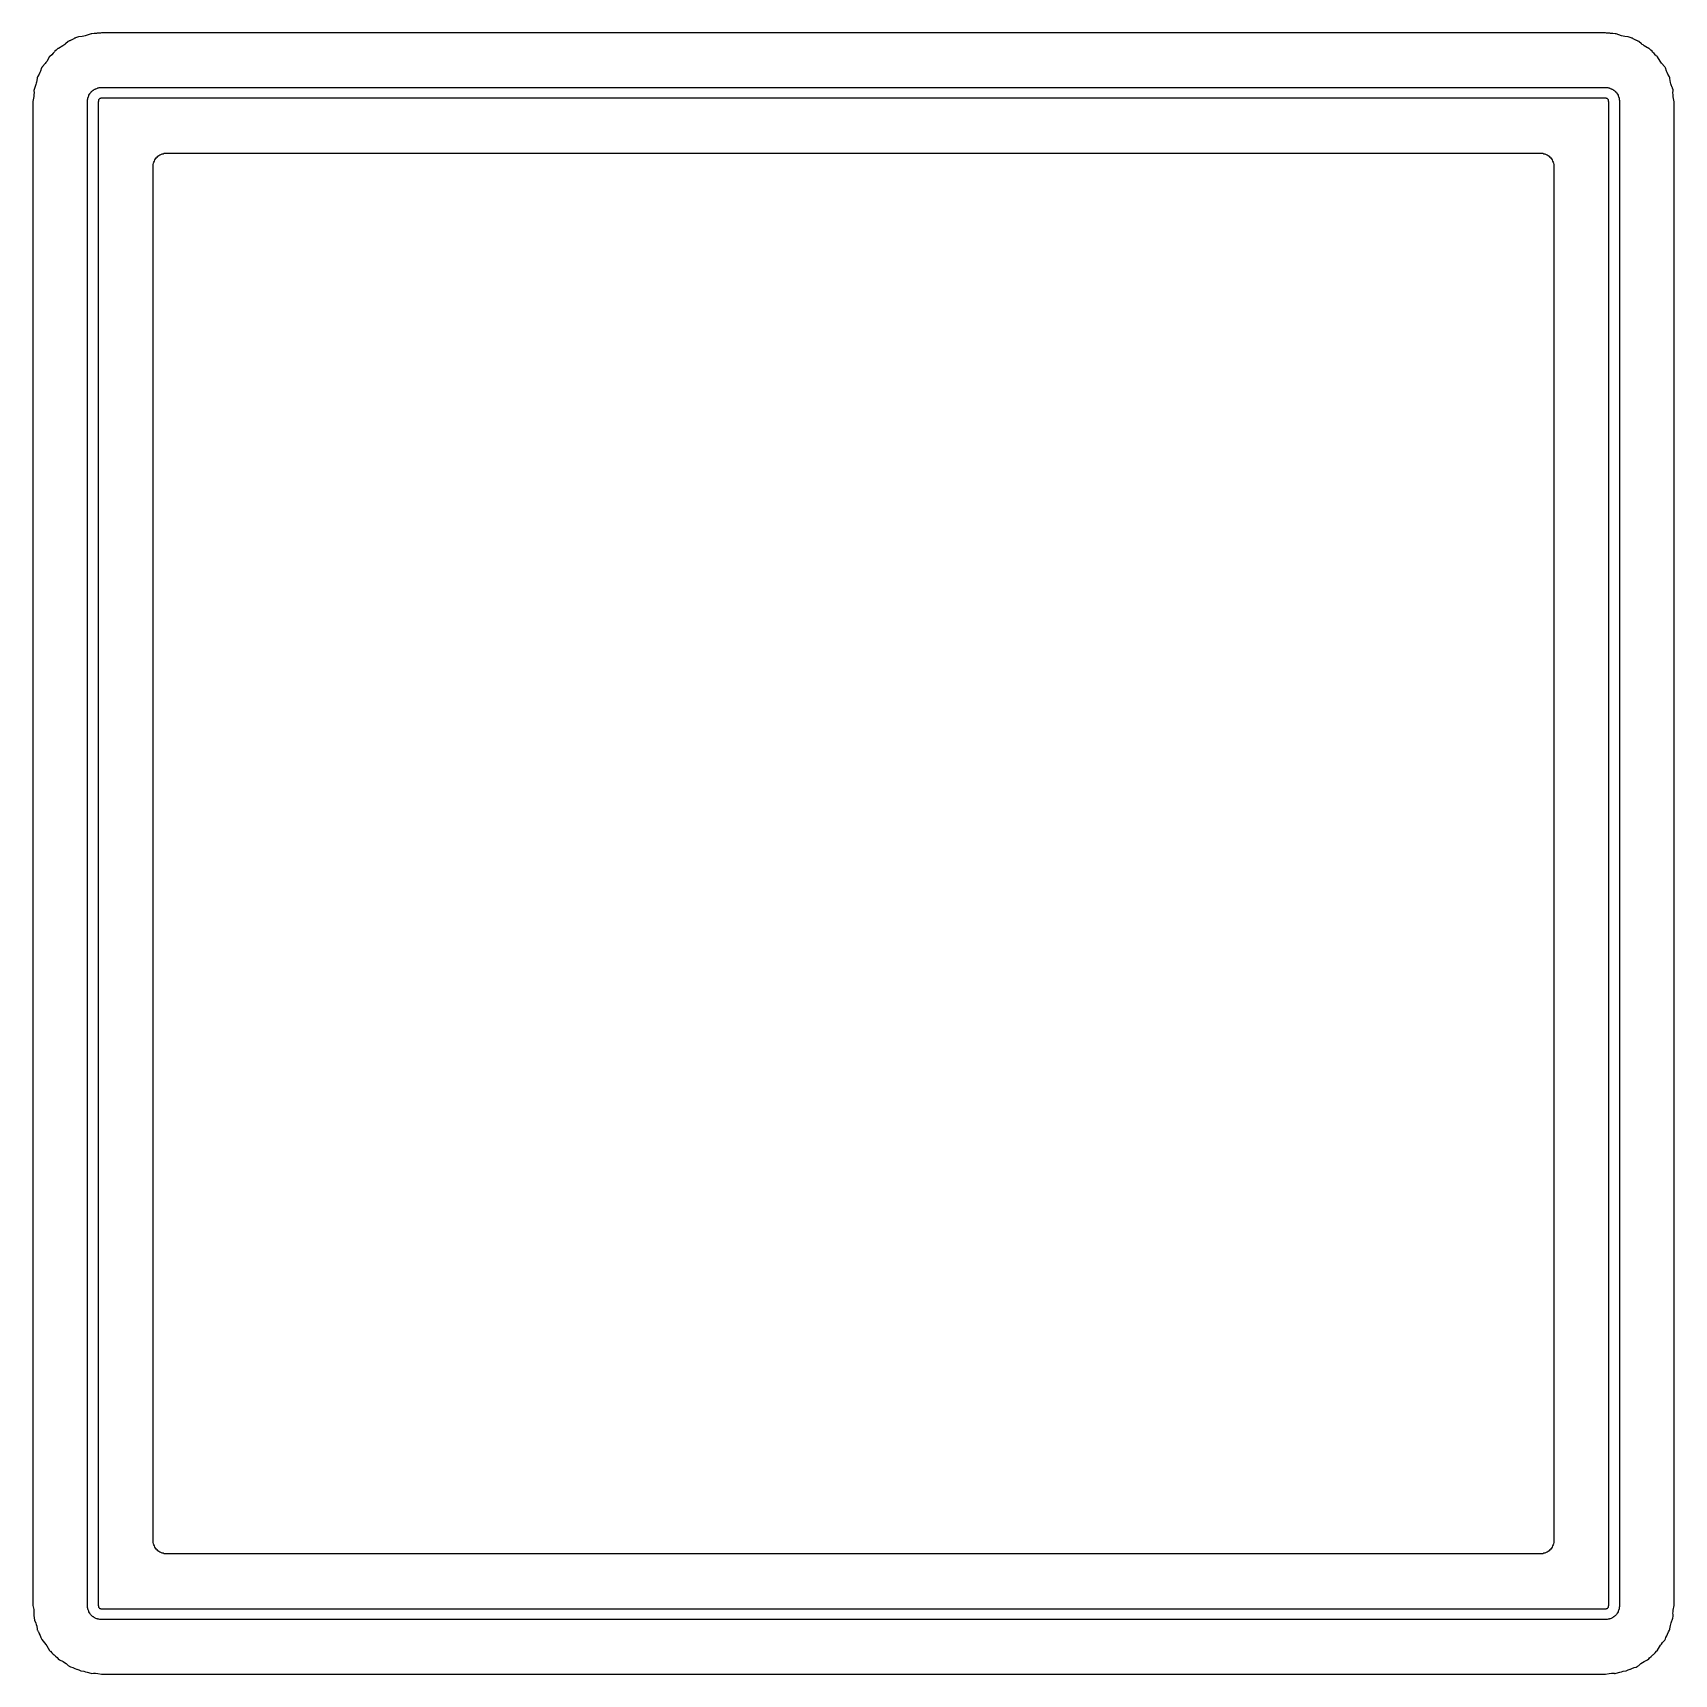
# Model space of a CAD drawing. Extents: x 57 to 229, y -152 to -26.
# Drawn here: x 76.81 to 92.04, y -128.72 to -113.48 of the extents above; entities that cross this region are included whole.
import ezdxf

# ---------------------------------------------------------------- set-up
doc = ezdxf.new("R2010")
doc.units = 0
doc.header["$MEASUREMENT"] = 0
doc.layers.add('BLACK', color=7, linetype='CONTINUOUS')

msp = doc.modelspace()

# ---------------------------------------------------------------- linework, layer by layer
at = {"layer": 'Black'}
for p, q in [((77.2216, -113.522), (77.2032, -113.529)), ((77.2287, -113.519), (77.2216, -113.522)), ((77.264, -113.515), (77.2287, -113.519)), ((77.278, -113.511), (77.264, -113.515)), ((77.2925, -113.509), (77.278, -113.511)), ((77.3458, -113.489), (77.2925, -113.509)), ((77.3467, -113.489), (77.3458, -113.489)), ((77.3512, -113.489), (77.3467, -113.489)), ((77.3518, -113.489), (77.3512, -113.489)), ((77.3525, -113.489), (77.3518, -113.489)), ((77.3738, -113.487), (77.3525, -113.489)), ((77.3951, -113.486), (77.3738, -113.487)), ((77.3958, -113.486), (77.3951, -113.486)), ((77.3965, -113.486), (77.3958, -113.486)), ((77.4037, -113.484), (77.3965, -113.486)), ((77.4123, -113.484), (77.4037, -113.484)), ((77.4338, -113.483), (77.4123, -113.484)), ((77.4442, -113.481), (77.4338, -113.483)), ((91.4056, -113.481), (77.4442, -113.481)), ((91.416, -113.483), (91.4056, -113.481)), ((91.4375, -113.484), (91.416, -113.483)), ((91.4461, -113.484), (91.4375, -113.484)), ((91.4533, -113.486), (91.4461, -113.484)), ((91.454, -113.486), (91.4533, -113.486)), ((91.4546, -113.486), (91.454, -113.486)), ((91.476, -113.487), (91.4546, -113.486)), ((91.4973, -113.489), (91.476, -113.487)), ((91.498, -113.489), (91.4973, -113.489)), ((91.4983, -113.489), (91.498, -113.489)), ((91.503, -113.489), (91.4983, -113.489)), ((91.5046, -113.489), (91.503, -113.489)), ((91.5561, -113.508), (91.5046, -113.489)), ((91.5709, -113.511), (91.5561, -113.508)), ((91.5854, -113.515), (91.5709, -113.511)), ((91.6175, -113.518), (91.5854, -113.515)), ((91.6268, -113.522), (91.6175, -113.518)), ((91.6449, -113.529), (91.6268, -113.522)), ((76.9941, -113.671), (76.9811, -113.686)), ((77.0077, -113.657), (76.9941, -113.671)), ((77.0112, -113.652), (77.0077, -113.657)), ((77.021, -113.643), (77.0112, -113.652)), ((77.0351, -113.631), (77.021, -113.643)), ((77.0382, -113.628), (77.0351, -113.631)), ((77.0395, -113.627), (77.0382, -113.628)), ((77.0415, -113.626), (77.0395, -113.627)), ((77.044, -113.625), (77.0415, -113.626)), ((77.0851, -113.602), (77.044, -113.625)), ((77.0932, -113.595), (77.0851, -113.602)), ((77.1025, -113.59), (77.0932, -113.595)), ((77.1031, -113.59), (77.1025, -113.59)), ((77.1059, -113.586), (77.1031, -113.59)), ((77.1094, -113.584), (77.1059, -113.586)), ((77.1344, -113.561), (77.1094, -113.584)), ((77.1345, -113.561), (77.1344, -113.561)), ((77.1403, -113.558), (77.1345, -113.561)), ((77.1429, -113.556), (77.1403, -113.558)), ((77.148, -113.554), (77.1429, -113.556)), ((77.1539, -113.552), (77.148, -113.554)), ((77.1545, -113.552), (77.1539, -113.552)), ((77.1552, -113.552), (77.1545, -113.552)), ((77.1743, -113.542), (77.1552, -113.552)), ((77.1791, -113.54), (77.1743, -113.542)), ((77.1805, -113.539), (77.1791, -113.54)), ((77.1868, -113.536), (77.1805, -113.539)), ((77.1885, -113.535), (77.1868, -113.536)), ((77.1935, -113.533), (77.1885, -113.535)), ((77.1937, -113.532), (77.1935, -113.533)), ((77.2, -113.53), (77.1937, -113.532)), ((77.2032, -113.529), (77.2, -113.53)), ((91.6498, -113.53), (91.6449, -113.529)), ((91.6562, -113.532), (91.6498, -113.53)), ((91.6563, -113.533), (91.6562, -113.532)), ((91.6614, -113.535), (91.6563, -113.533)), ((91.663, -113.536), (91.6614, -113.535)), ((91.6693, -113.539), (91.663, -113.536)), ((91.6706, -113.54), (91.6693, -113.539)), ((91.6755, -113.542), (91.6706, -113.54)), ((91.6947, -113.552), (91.6755, -113.542)), ((91.6953, -113.552), (91.6947, -113.552)), ((91.696, -113.552), (91.6953, -113.552)), ((91.7023, -113.554), (91.696, -113.552)), ((91.7027, -113.554), (91.7023, -113.554)), ((91.707, -113.557), (91.7027, -113.554)), ((91.7095, -113.558), (91.707, -113.557)), ((91.7153, -113.561), (91.7095, -113.558)), ((91.7159, -113.562), (91.7153, -113.561)), ((91.7401, -113.584), (91.7159, -113.562)), ((91.7435, -113.586), (91.7401, -113.584)), ((91.7461, -113.589), (91.7435, -113.586)), ((91.7462, -113.589), (91.7461, -113.589)), ((91.756, -113.594), (91.7462, -113.589)), ((91.7647, -113.601), (91.756, -113.594)), ((91.7958, -113.619), (91.7647, -113.601)), ((91.7985, -113.619), (91.7958, -113.619)), ((91.8008, -113.621), (91.7985, -113.619)), ((91.8099, -113.626), (91.8008, -113.621)), ((91.8147, -113.631), (91.8099, -113.626)), ((91.8288, -113.643), (91.8147, -113.631)), ((91.8386, -113.652), (91.8288, -113.643)), ((91.8438, -113.66), (91.8386, -113.652)), ((91.857, -113.673), (91.8438, -113.66)), ((91.8695, -113.688), (91.857, -113.673)), ((76.886, -113.807), (76.8769, -113.836)), ((76.8862, -113.807), (76.886, -113.807)), ((76.886, -113.807), (76.886, -113.807)), ((76.8893, -113.803), (76.8862, -113.807)), ((76.8902, -113.801), (76.8893, -113.803)), ((76.8924, -113.799), (76.8902, -113.801)), ((76.8942, -113.796), (76.8924, -113.799)), ((76.8966, -113.794), (76.8942, -113.796)), ((76.9211, -113.766), (76.8966, -113.794)), ((76.9275, -113.755), (76.9211, -113.766)), ((76.9354, -113.746), (76.9275, -113.755)), ((76.96, -113.702), (76.9354, -113.746)), ((76.9621, -113.701), (76.96, -113.702)), ((76.9811, -113.686), (76.9621, -113.701)), ((91.8714, -113.689), (91.8695, -113.688)), ((91.8733, -113.69), (91.8714, -113.689)), ((91.8746, -113.691), (91.8733, -113.69)), ((91.8758, -113.692), (91.8746, -113.691)), ((91.8772, -113.694), (91.8758, -113.692)), ((91.8898, -113.702), (91.8772, -113.694)), ((91.8904, -113.703), (91.8898, -113.702)), ((91.8906, -113.703), (91.8904, -113.703)), ((91.9127, -113.743), (91.8906, -113.703)), ((91.921, -113.753), (91.9127, -113.743)), ((91.9277, -113.764), (91.921, -113.753)), ((91.9577, -113.798), (91.9277, -113.764)), ((91.9605, -113.803), (91.9577, -113.798)), ((91.9635, -113.807), (91.9605, -113.803)), ((91.9639, -113.807), (91.9635, -113.807)), ((91.9729, -113.836), (91.9639, -113.807)), ((76.8336, -113.962), (76.8167, -114.006)), ((76.836, -113.949), (76.8336, -113.962)), ((76.8402, -113.938), (76.836, -113.949)), ((76.846, -113.904), (76.8402, -113.938)), ((76.8469, -113.898), (76.846, -113.901)), ((76.846, -113.901), (76.846, -113.904)), ((76.8478, -113.89), (76.8469, -113.898)), ((76.8633, -113.865), (76.8478, -113.89)), ((76.8694, -113.85), (76.8633, -113.865)), ((76.8769, -113.836), (76.8694, -113.85)), ((91.9804, -113.85), (91.9729, -113.836)), ((91.9865, -113.865), (91.9804, -113.85)), ((92.002, -113.89), (91.9865, -113.865)), ((92.0032, -113.9), (92.002, -113.89)), ((92.0041, -113.903), (92.0032, -113.9)), ((92.0041, -113.906), (92.0041, -113.903)), ((92.0103, -113.942), (92.0041, -113.906)), ((92.0142, -113.953), (92.0103, -113.942)), ((92.0163, -113.965), (92.0142, -113.953)), ((92.0257, -113.99), (92.0163, -113.965)), ((76.815, -114.073), (76.8057, -114.12)), ((76.8057, -114.12), (76.8057, -128.081)), ((76.8154, -114.055), (76.815, -114.073)), ((76.8167, -114.006), (76.8151, -114.016)), ((76.8151, -114.016), (76.817, -114.038)), ((76.817, -114.038), (76.8154, -114.055)), ((77.3137, -114.115), (77.3145, -114.111)), ((77.3137, -128.085), (77.3137, -114.115)), ((77.3145, -114.106), (77.3148, -114.104)), ((77.3145, -114.111), (77.3145, -114.106)), ((77.3148, -114.101), (77.3164, -114.093)), ((77.3149, -114.102), (77.3148, -114.101)), ((77.3148, -114.104), (77.3148, -114.102)), ((77.3148, -114.102), (77.3149, -114.102)), ((77.3164, -114.093), (77.3178, -114.085)), ((77.3178, -114.085), (77.318, -114.085)), ((77.318, -114.085), (77.3181, -114.084)), ((77.3181, -114.084), (77.3187, -114.083)), ((77.3187, -114.083), (77.319, -114.081)), ((77.319, -114.081), (77.3218, -114.073)), ((77.3218, -114.073), (77.3245, -114.065)), ((77.3245, -114.065), (77.3261, -114.062)), ((77.3261, -114.062), (77.3272, -114.059)), ((77.3272, -114.059), (77.3316, -114.052)), ((77.3316, -114.052), (77.336, -114.044)), ((77.336, -114.044), (77.3369, -114.043)), ((77.3369, -114.043), (77.3377, -114.042)), ((77.3377, -114.042), (77.3385, -114.041)), ((77.3385, -114.041), (77.339, -114.04)), ((77.339, -114.04), (77.344, -114.034)), ((77.344, -114.034), (77.3486, -114.028)), ((77.3486, -114.028), (77.3497, -114.028)), ((77.3497, -114.028), (77.3506, -114.027)), ((77.3506, -114.027), (77.3519, -114.026)), ((77.3519, -114.026), (77.353, -114.024)), ((77.353, -114.024), (77.3537, -114.024)), ((77.3537, -114.024), (77.3541, -114.023)), ((77.3541, -114.023), (77.3604, -114.018)), ((77.3604, -114.018), (77.3664, -114.013)), ((77.3664, -114.013), (77.3669, -114.013)), ((77.3669, -114.013), (77.3692, -114.012)), ((77.3692, -114.012), (77.3711, -114.01)), ((77.3711, -114.01), (77.3763, -114.007)), ((77.3763, -114.007), (77.3811, -114.003)), ((77.3811, -114.003), (77.3839, -114.003)), ((77.3839, -114.003), (77.3864, -114.001)), ((77.3864, -114.001), (77.3887, -114.001)), ((77.3887, -114.001), (77.3908, -114)), ((77.3908, -114), (77.3986, -113.997)), ((77.3986, -113.997), (77.4046, -113.995)), ((77.4046, -113.995), (77.4052, -113.995)), ((77.4052, -113.995), (77.4075, -113.994)), ((77.4075, -113.994), (77.4096, -113.993)), ((77.4096, -113.993), (77.4158, -113.992)), ((77.414, -114.118), (77.4137, -114.12)), ((77.4137, -114.12), (77.4137, -128.081)), ((77.4148, -114.109), (77.414, -114.113)), ((77.414, -114.113), (77.414, -114.118)), ((77.4164, -114.104), (77.4148, -114.109)), ((77.4148, -114.109), (77.4148, -114.109)), ((77.4158, -113.992), (77.4219, -113.99)), ((77.4165, -114.104), (77.4164, -114.104)), ((77.4164, -114.104), (77.4164, -114.104)), ((77.4188, -114.1), (77.4165, -114.104)), ((77.4207, -114.098), (77.4188, -114.1)), ((77.4224, -114.096), (77.4207, -114.098)), ((77.4207, -114.098), (77.4207, -114.098)), ((77.4219, -113.99), (77.4243, -113.99)), ((77.4256, -114.094), (77.4224, -114.096)), ((77.4243, -113.99), (77.4267, -113.99)), ((77.4277, -114.092), (77.4256, -114.094)), ((77.4267, -113.99), (77.4295, -113.99)), ((77.4279, -114.092), (77.4277, -114.092)), ((77.4304, -114.092), (77.4279, -114.092)), ((77.4295, -113.99), (77.4324, -113.99)), ((77.431, -114.091), (77.4304, -114.092)), ((77.4348, -114.09), (77.431, -114.091)), ((77.431, -114.091), (77.431, -114.091)), ((77.4324, -113.99), (77.4362, -113.99)), ((77.4375, -114.089), (77.4348, -114.09)), ((77.4362, -113.99), (77.4399, -113.989)), ((77.4408, -114.089), (77.4375, -114.089)), ((77.4399, -113.989), (91.4099, -113.989)), ((77.4437, -114.089), (77.4408, -114.089)), ((91.4061, -114.089), (77.4437, -114.089)), ((91.409, -114.089), (91.4061, -114.089)), ((91.4123, -114.089), (91.409, -114.089)), ((91.4099, -113.989), (91.4136, -113.99)), ((91.4149, -114.09), (91.4123, -114.089)), ((91.4136, -113.99), (91.4174, -113.99)), ((91.4185, -114.091), (91.4149, -114.09)), ((91.4174, -113.99), (91.4203, -113.99)), ((91.4187, -114.091), (91.4185, -114.091)), ((91.42, -114.092), (91.4187, -114.091)), ((91.4218, -114.092), (91.42, -114.092)), ((91.4203, -113.99), (91.4231, -113.99)), ((91.4221, -114.092), (91.4218, -114.092)), ((91.4242, -114.094), (91.4221, -114.092)), ((91.4221, -114.092), (91.4221, -114.092)), ((91.4231, -113.99), (91.4255, -113.99)), ((91.4274, -114.096), (91.4242, -114.094)), ((91.4255, -113.99), (91.4279, -113.99)), ((91.429, -114.098), (91.4274, -114.096)), ((91.4279, -113.99), (91.434, -113.992)), ((91.4295, -114.098), (91.429, -114.098)), ((91.431, -114.1), (91.4295, -114.098)), ((91.4332, -114.104), (91.431, -114.1)), ((91.4349, -114.109), (91.4332, -114.104)), ((91.434, -113.992), (91.4402, -113.993)), ((91.4358, -114.114), (91.4349, -114.109)), ((91.4349, -114.109), (91.4349, -114.109)), ((91.4359, -114.119), (91.4358, -114.114)), ((91.4361, -114.12), (91.4359, -114.119)), ((91.4361, -128.081), (91.4361, -114.12)), ((91.4402, -113.993), (91.4423, -113.994)), ((91.4423, -113.994), (91.4446, -113.995)), ((91.4446, -113.995), (91.4453, -113.995)), ((91.4453, -113.995), (91.4512, -113.997)), ((91.4512, -113.997), (91.4589, -114)), ((91.4589, -114), (91.4609, -114.001)), ((91.4609, -114.001), (91.4631, -114.001)), ((91.4631, -114.001), (91.4658, -114.003)), ((91.4658, -114.003), (91.4687, -114.003)), ((91.4687, -114.003), (91.4734, -114.007)), ((91.4734, -114.007), (91.4785, -114.009)), ((91.4785, -114.009), (91.4805, -114.012)), ((91.4805, -114.012), (91.483, -114.013)), ((91.483, -114.013), (91.4831, -114.013)), ((91.4831, -114.013), (91.4839, -114.014)), ((91.4839, -114.014), (91.4897, -114.019)), ((91.4897, -114.019), (91.4957, -114.023)), ((91.4957, -114.023), (91.4963, -114.024)), ((91.4963, -114.024), (91.4972, -114.025)), ((91.4972, -114.025), (91.4979, -114.026)), ((91.4979, -114.026), (91.4988, -114.026)), ((91.4988, -114.026), (91.4999, -114.028)), ((91.4999, -114.028), (91.5012, -114.028)), ((91.5012, -114.028), (91.5057, -114.034)), ((91.5057, -114.034), (91.5105, -114.039)), ((91.5105, -114.039), (91.5111, -114.041)), ((91.5111, -114.041), (91.5121, -114.042)), ((91.5121, -114.042), (91.5129, -114.043)), ((91.5129, -114.043), (91.5138, -114.044)), ((91.5138, -114.044), (91.5182, -114.052)), ((91.5182, -114.052), (91.5226, -114.059)), ((91.5226, -114.059), (91.5237, -114.062)), ((91.5237, -114.062), (91.5253, -114.065)), ((91.5253, -114.065), (91.5253, -114.065)), ((91.5253, -114.065), (91.5253, -114.065)), ((91.5253, -114.065), (91.5253, -114.065)), ((91.5253, -114.065), (91.528, -114.073)), ((91.528, -114.073), (91.5309, -114.081)), ((91.5309, -114.081), (91.5312, -114.083)), ((91.5312, -114.083), (91.5316, -114.084)), ((91.5316, -114.084), (91.5317, -114.085)), ((91.5317, -114.085), (91.5319, -114.085)), ((91.5319, -114.085), (91.5333, -114.093)), ((91.5333, -114.093), (91.5349, -114.101)), ((91.5349, -114.101), (91.5348, -114.102)), ((91.5348, -114.102), (91.5349, -114.102)), ((91.5349, -114.102), (91.5349, -114.104)), ((91.5349, -114.104), (91.5351, -114.105)), ((91.5351, -114.105), (91.5352, -114.11)), ((91.5352, -114.11), (91.5361, -114.115)), ((91.5361, -114.115), (91.5361, -128.085)), ((92.0271, -113.993), (92.0257, -113.99)), ((92.0277, -113.995), (92.0271, -113.993)), ((92.0335, -114.009), (92.0277, -113.995)), ((92.0328, -114.038), (92.0346, -114.017)), ((92.0344, -114.056), (92.0328, -114.038)), ((92.0346, -114.017), (92.0335, -114.009)), ((92.0348, -114.074), (92.0344, -114.056)), ((92.0441, -114.121), (92.0348, -114.074)), ((92.0441, -128.08), (92.0441, -114.121)), ((77.9217, -114.724), (77.9236, -114.713)), ((77.9217, -127.476), (77.9217, -114.724)), ((77.9236, -114.702), (77.9274, -114.692)), ((77.9236, -114.713), (77.9236, -114.702)), ((77.9274, -114.692), (77.9294, -114.681)), ((77.9294, -114.681), (77.9349, -114.671)), ((77.9349, -114.671), (77.9387, -114.66)), ((77.9387, -114.66), (77.9459, -114.652)), ((77.9459, -114.652), (77.9514, -114.642)), ((77.9514, -114.642), (77.9599, -114.635)), ((77.9599, -114.635), (77.9671, -114.627)), ((77.9671, -114.627), (77.9767, -114.621)), ((77.9767, -114.621), (77.9852, -114.614)), ((77.9852, -114.614), (77.9956, -114.61)), ((77.9956, -114.61), (78.0053, -114.605)), ((78.0053, -114.605), (78.0162, -114.603)), ((78.0162, -114.603), (78.0266, -114.599)), ((78.0266, -114.599), (78.0378, -114.599)), ((78.0378, -114.599), (78.0487, -114.597)), ((78.0487, -114.597), (90.8011, -114.597)), ((90.8011, -114.597), (90.812, -114.599)), ((90.812, -114.599), (90.8232, -114.599)), ((90.8232, -114.599), (90.8336, -114.603)), ((90.8336, -114.603), (90.8445, -114.605)), ((90.8445, -114.605), (90.8542, -114.61)), ((90.8542, -114.61), (90.8646, -114.614)), ((90.8646, -114.614), (90.8731, -114.621)), ((90.8731, -114.621), (90.8827, -114.627)), ((90.8827, -114.627), (90.8899, -114.635)), ((90.8899, -114.635), (90.8984, -114.642)), ((90.8984, -114.642), (90.9039, -114.652)), ((90.9039, -114.652), (90.9111, -114.66)), ((90.9111, -114.66), (90.9149, -114.671)), ((90.9149, -114.671), (90.9204, -114.681)), ((90.9204, -114.681), (90.9224, -114.692)), ((90.9224, -114.692), (90.9262, -114.702)), ((90.9262, -114.702), (90.9262, -114.713)), ((90.9262, -114.713), (90.9281, -114.724)), ((90.9281, -114.724), (90.9281, -127.476)), ((77.9236, -127.487), (77.9217, -127.476)), ((77.9236, -127.498), (77.9236, -127.487)), ((77.9274, -127.508), (77.9236, -127.498)), ((77.9294, -127.519), (77.9274, -127.508)), ((77.9349, -127.529), (77.9294, -127.519)), ((77.9387, -127.539), (77.9349, -127.529)), ((77.9459, -127.548), (77.9387, -127.539)), ((90.9111, -127.539), (90.9039, -127.548)), ((90.9149, -127.529), (90.9111, -127.539)), ((90.9204, -127.519), (90.9149, -127.529)), ((90.9224, -127.508), (90.9204, -127.519)), ((90.9262, -127.498), (90.9224, -127.508)), ((90.9281, -127.476), (90.9262, -127.487)), ((90.9262, -127.487), (90.9262, -127.498)), ((77.9514, -127.558), (77.9459, -127.548)), ((77.9599, -127.565), (77.9514, -127.558)), ((77.9671, -127.573), (77.9599, -127.565)), ((77.9767, -127.579), (77.9671, -127.573)), ((77.9852, -127.586), (77.9767, -127.579)), ((77.9956, -127.59), (77.9852, -127.586)), ((78.0053, -127.595), (77.9956, -127.59)), ((78.0162, -127.597), (78.0053, -127.595)), ((78.0266, -127.601), (78.0162, -127.597)), ((78.0378, -127.601), (78.0266, -127.601)), ((78.0487, -127.603), (78.0378, -127.601)), ((90.8011, -127.603), (78.0487, -127.603)), ((90.812, -127.601), (90.8011, -127.603)), ((90.8232, -127.601), (90.812, -127.601)), ((90.8336, -127.597), (90.8232, -127.601)), ((90.8445, -127.595), (90.8336, -127.597)), ((90.8542, -127.59), (90.8445, -127.595)), ((90.8646, -127.586), (90.8542, -127.59)), ((90.8731, -127.579), (90.8646, -127.586)), ((90.8827, -127.573), (90.8731, -127.579)), ((90.8899, -127.565), (90.8827, -127.573)), ((90.8984, -127.558), (90.8899, -127.565)), ((90.9039, -127.548), (90.8984, -127.558)), ((76.8057, -128.081), (76.8135, -128.12)), ((76.8135, -128.12), (76.8138, -128.135)), ((76.8138, -128.135), (76.8158, -128.15)), ((76.8158, -128.15), (76.8148, -128.175)), ((77.3144, -128.089), (77.3137, -128.085)), ((77.3143, -128.093), (77.3144, -128.089)), ((77.3148, -128.096), (77.3143, -128.093)), ((77.3148, -128.099), (77.3148, -128.096)), ((77.3148, -128.1), (77.3149, -128.099)), ((77.3149, -128.099), (77.3148, -128.099)), ((77.3164, -128.108), (77.3148, -128.1)), ((77.3178, -128.116), (77.3164, -128.108)), ((77.318, -128.116), (77.3178, -128.116)), ((77.3181, -128.117), (77.318, -128.116)), ((77.3189, -128.119), (77.3181, -128.117)), ((77.3193, -128.121), (77.3189, -128.119)), ((77.322, -128.128), (77.3193, -128.121)), ((77.3245, -128.135), (77.322, -128.128)), ((77.3261, -128.138), (77.3245, -128.135)), ((77.3272, -128.141), (77.3261, -128.138)), ((77.3316, -128.148), (77.3272, -128.141)), ((77.336, -128.156), (77.3316, -128.148)), ((77.4137, -128.081), (77.4142, -128.084)), ((77.4142, -128.084), (77.4141, -128.088)), ((77.4141, -128.088), (77.4147, -128.092)), ((77.4147, -128.092), (77.4148, -128.092)), ((77.4148, -128.092), (77.4154, -128.093)), ((77.4154, -128.093), (77.4165, -128.096)), ((77.4165, -128.096), (77.4188, -128.1)), ((77.4188, -128.1), (77.4212, -128.103)), ((77.4212, -128.103), (77.4216, -128.103)), ((77.4216, -128.103), (77.4228, -128.105)), ((77.4228, -128.105), (77.4234, -128.105)), ((77.4234, -128.105), (77.4276, -128.108)), ((77.4276, -128.108), (77.4284, -128.108)), ((77.4284, -128.108), (77.4298, -128.109)), ((77.4298, -128.109), (77.4303, -128.109)), ((77.4303, -128.109), (77.4304, -128.109)), ((77.4304, -128.109), (77.431, -128.11)), ((77.431, -128.11), (77.431, -128.11)), ((77.431, -128.11), (77.4316, -128.11)), ((77.4316, -128.11), (77.433, -128.11)), ((77.433, -128.11), (77.4333, -128.11)), ((77.4333, -128.11), (77.4344, -128.11)), ((77.4344, -128.11), (77.4355, -128.11)), ((77.4355, -128.11), (77.4359, -128.11)), ((77.4359, -128.11), (77.437, -128.111)), ((77.437, -128.111), (77.4408, -128.111)), ((77.4408, -128.111), (77.4437, -128.111)), ((77.4437, -128.111), (91.4061, -128.111)), ((91.4061, -128.111), (91.409, -128.111)), ((91.409, -128.111), (91.4128, -128.111)), ((91.4128, -128.111), (91.4139, -128.11)), ((91.4139, -128.11), (91.4143, -128.11)), ((91.4143, -128.11), (91.4154, -128.11)), ((91.4154, -128.11), (91.4165, -128.11)), ((91.4165, -128.11), (91.4168, -128.11)), ((91.4168, -128.11), (91.4181, -128.11)), ((91.4181, -128.11), (91.4185, -128.11)), ((91.4185, -128.11), (91.4187, -128.11)), ((91.4187, -128.11), (91.4195, -128.109)), ((91.4195, -128.109), (91.4202, -128.109)), ((91.4202, -128.109), (91.4215, -128.108)), ((91.4215, -128.108), (91.4222, -128.108)), ((91.4222, -128.108), (91.4264, -128.105)), ((91.4264, -128.105), (91.4269, -128.105)), ((91.4269, -128.105), (91.4284, -128.103)), ((91.4284, -128.103), (91.4289, -128.103)), ((91.4289, -128.103), (91.431, -128.1)), ((91.431, -128.1), (91.4333, -128.096)), ((91.4333, -128.096), (91.4344, -128.093)), ((91.4344, -128.093), (91.4349, -128.092)), ((91.4349, -128.092), (91.4356, -128.088)), ((91.4356, -128.084), (91.4361, -128.081)), ((91.4356, -128.088), (91.4356, -128.084)), ((91.5182, -128.148), (91.5138, -128.156)), ((91.5226, -128.141), (91.5182, -128.148)), ((91.5237, -128.138), (91.5226, -128.141)), ((91.5253, -128.135), (91.5237, -128.138)), ((91.5279, -128.128), (91.5253, -128.135)), ((91.5307, -128.12), (91.5279, -128.128)), ((91.5309, -128.119), (91.5307, -128.12)), ((91.5316, -128.117), (91.5309, -128.119)), ((91.5317, -128.116), (91.5316, -128.117)), ((91.5319, -128.116), (91.5317, -128.116)), ((91.5333, -128.108), (91.5319, -128.116)), ((91.5349, -128.1), (91.5333, -128.108)), ((91.5349, -128.099), (91.5348, -128.099)), ((91.5348, -128.099), (91.5349, -128.1)), ((91.5354, -128.093), (91.5349, -128.096)), ((91.5349, -128.096), (91.5349, -128.099)), ((91.5361, -128.085), (91.5354, -128.089)), ((91.5354, -128.089), (91.5354, -128.093)), ((92.0329, -128.153), (92.035, -128.139)), ((92.0333, -128.165), (92.0329, -128.153)), ((92.035, -128.139), (92.0353, -128.125)), ((92.0353, -128.125), (92.0441, -128.08)), ((76.8148, -128.175), (76.8185, -128.196)), ((76.8185, -128.196), (76.8222, -128.217)), ((76.8222, -128.217), (76.8337, -128.244)), ((76.8337, -128.244), (76.8368, -128.258)), ((76.8368, -128.258), (76.8416, -128.272)), ((76.8416, -128.272), (76.8464, -128.3)), ((76.8464, -128.3), (76.8464, -128.303)), ((76.8464, -128.303), (76.8473, -128.306)), ((76.8473, -128.306), (76.8478, -128.31)), ((77.3369, -128.157), (77.336, -128.156)), ((77.3377, -128.158), (77.3369, -128.157)), ((77.3423, -128.164), (77.3377, -128.158)), ((77.3465, -128.17), (77.3423, -128.164)), ((77.3501, -128.173), (77.3465, -128.17)), ((77.353, -128.177), (77.3501, -128.173)), ((77.3537, -128.177), (77.353, -128.177)), ((77.3541, -128.178), (77.3537, -128.177)), ((77.3604, -128.183), (77.3541, -128.178)), ((77.3664, -128.188), (77.3604, -128.183)), ((77.3672, -128.188), (77.3664, -128.188)), ((77.3679, -128.188), (77.3672, -128.188)), ((77.3695, -128.189), (77.3679, -128.188)), ((77.3709, -128.19), (77.3695, -128.189)), ((77.3757, -128.193), (77.3709, -128.19)), ((77.38, -128.196), (77.3757, -128.193)), ((77.3856, -128.199), (77.38, -128.196)), ((77.3908, -128.201), (77.3856, -128.199)), ((77.3986, -128.204), (77.3908, -128.201)), ((77.4063, -128.206), (77.3986, -128.204)), ((77.409, -128.207), (77.4063, -128.206)), ((77.4116, -128.208), (77.409, -128.207)), ((77.4192, -128.209), (77.4116, -128.208)), ((77.4267, -128.21), (77.4192, -128.209)), ((77.4295, -128.21), (77.4267, -128.21)), ((77.4324, -128.21), (77.4295, -128.21)), ((77.4362, -128.21), (77.4324, -128.21)), ((77.4399, -128.211), (77.4362, -128.21)), ((91.4099, -128.211), (77.4399, -128.211)), ((91.4136, -128.21), (91.4099, -128.211)), ((91.4174, -128.21), (91.4136, -128.21)), ((91.4203, -128.21), (91.4174, -128.21)), ((91.4231, -128.21), (91.4203, -128.21)), ((91.4306, -128.209), (91.4231, -128.21)), ((91.4382, -128.208), (91.4306, -128.209)), ((91.4408, -128.207), (91.4382, -128.208)), ((91.4435, -128.206), (91.4408, -128.207)), ((91.4512, -128.204), (91.4435, -128.206)), ((91.4589, -128.201), (91.4512, -128.204)), ((91.4639, -128.199), (91.4589, -128.201)), ((91.4695, -128.196), (91.4639, -128.199)), ((91.474, -128.193), (91.4695, -128.196)), ((91.4789, -128.19), (91.474, -128.193)), ((91.4803, -128.189), (91.4789, -128.19)), ((91.4819, -128.188), (91.4803, -128.189)), ((91.4828, -128.188), (91.4819, -128.188)), ((91.4839, -128.187), (91.4828, -128.188)), ((91.4897, -128.182), (91.4839, -128.187)), ((91.4957, -128.178), (91.4897, -128.182)), ((91.4963, -128.177), (91.4957, -128.178)), ((91.4972, -128.176), (91.4963, -128.177)), ((91.4997, -128.173), (91.4972, -128.176)), ((91.503, -128.17), (91.4997, -128.173)), ((91.5074, -128.164), (91.503, -128.17)), ((91.5121, -128.158), (91.5074, -128.164)), ((91.5129, -128.157), (91.5121, -128.158)), ((91.5138, -128.156), (91.5129, -128.157)), ((92.002, -128.31), (92.0027, -128.304)), ((92.0027, -128.304), (92.0037, -128.301)), ((92.0036, -128.298), (92.009, -128.266)), ((92.0037, -128.301), (92.0036, -128.298)), ((92.009, -128.266), (92.0135, -128.254)), ((92.0135, -128.254), (92.0162, -128.241)), ((92.0162, -128.241), (92.0322, -128.2)), ((92.0322, -128.2), (92.033, -128.196)), ((92.033, -128.196), (92.0348, -128.185)), ((92.034, -128.169), (92.0333, -128.165)), ((92.0337, -128.172), (92.034, -128.169)), ((92.0348, -128.185), (92.0337, -128.172)), ((76.8478, -128.31), (76.8564, -128.324)), ((76.8564, -128.324), (76.8566, -128.324)), ((76.8566, -128.324), (76.8569, -128.325)), ((76.8569, -128.325), (76.864, -128.342)), ((76.864, -128.342), (76.8647, -128.343)), ((76.8647, -128.343), (76.8723, -128.36)), ((76.8723, -128.36), (76.8809, -128.377)), ((76.8809, -128.377), (76.8853, -128.39)), ((76.8853, -128.39), (76.8907, -128.397)), ((76.8907, -128.397), (76.9004, -128.414)), ((76.9004, -128.414), (76.9007, -128.414)), ((76.9007, -128.414), (76.9155, -128.429)), ((76.9155, -128.429), (76.9255, -128.443)), ((76.9255, -128.443), (76.9364, -128.456)), ((76.9364, -128.456), (76.9605, -128.499)), ((91.8903, -128.497), (91.9162, -128.451)), ((91.9162, -128.451), (91.9265, -128.439)), ((91.9265, -128.439), (91.9356, -128.425)), ((91.9356, -128.425), (91.9561, -128.404)), ((91.9561, -128.404), (91.9631, -128.392)), ((91.9631, -128.392), (91.9645, -128.39)), ((91.9645, -128.39), (91.9677, -128.38)), ((91.9677, -128.38), (91.9762, -128.364)), ((91.9762, -128.364), (91.9833, -128.347)), ((91.9833, -128.347), (91.9915, -128.327)), ((91.9915, -128.327), (92.002, -128.31)), ((76.9605, -128.499), (76.9671, -128.504)), ((76.9671, -128.504), (76.9682, -128.505)), ((76.9682, -128.505), (76.9697, -128.506)), ((76.9697, -128.506), (76.9829, -128.522)), ((76.9829, -128.522), (76.988, -128.527)), ((76.988, -128.527), (76.9932, -128.533)), ((76.9932, -128.533), (77.0036, -128.54)), ((77.0036, -128.54), (77.0171, -128.552)), ((77.0171, -128.552), (77.0313, -128.564)), ((77.0313, -128.564), (77.0412, -128.576)), ((77.0412, -128.576), (77.0414, -128.576)), ((77.0414, -128.576), (77.0537, -128.585)), ((77.0537, -128.585), (77.0862, -128.602)), ((77.0862, -128.602), (77.1, -128.612)), ((77.1, -128.612), (77.1144, -128.621)), ((91.7356, -128.621), (91.7502, -128.612)), ((91.7502, -128.612), (91.764, -128.602)), ((91.764, -128.602), (91.7961, -128.585)), ((91.7961, -128.585), (91.8084, -128.576)), ((91.8084, -128.576), (91.8086, -128.576)), ((91.8086, -128.576), (91.8164, -128.567)), ((91.8164, -128.567), (91.8311, -128.554)), ((91.8311, -128.554), (91.8452, -128.541)), ((91.8452, -128.541), (91.8523, -128.537)), ((91.8523, -128.537), (91.8534, -128.536)), ((91.8534, -128.536), (91.8559, -128.533)), ((91.8559, -128.533), (91.8572, -128.53)), ((91.8572, -128.53), (91.8675, -128.52)), ((91.8675, -128.52), (91.8804, -128.505)), ((91.8804, -128.505), (91.881, -128.504)), ((91.881, -128.504), (91.8815, -128.504)), ((91.8815, -128.504), (91.8824, -128.503)), ((91.8824, -128.503), (91.8856, -128.501)), ((91.8856, -128.501), (91.8882, -128.499)), ((91.8882, -128.499), (91.8903, -128.497)), ((77.1144, -128.621), (77.1344, -128.64)), ((77.1344, -128.64), (77.1345, -128.64)), ((77.1345, -128.64), (77.1403, -128.643)), ((77.1403, -128.643), (77.1429, -128.645)), ((77.1429, -128.645), (77.1484, -128.648)), ((77.1484, -128.648), (77.1494, -128.648)), ((77.1494, -128.648), (77.1553, -128.651)), ((77.1553, -128.651), (77.177, -128.657)), ((77.177, -128.657), (77.1962, -128.666)), ((77.1962, -128.666), (77.2127, -128.673)), ((77.2127, -128.673), (77.2141, -128.673)), ((77.2141, -128.673), (77.2323, -128.68)), ((77.2323, -128.68), (77.2507, -128.687)), ((77.2507, -128.687), (77.2553, -128.689)), ((77.2553, -128.689), (77.2806, -128.692)), ((77.2806, -128.692), (77.295, -128.696)), ((77.295, -128.696), (77.3097, -128.699)), ((77.3097, -128.699), (77.3433, -128.711)), ((77.3433, -128.711), (77.3437, -128.711)), ((77.3437, -128.711), (77.3531, -128.712)), ((77.3531, -128.712), (77.3695, -128.71)), ((77.3695, -128.71), (77.3889, -128.711)), ((77.3889, -128.711), (77.4084, -128.712)), ((77.4084, -128.712), (77.4442, -128.719)), ((77.4442, -128.719), (91.4056, -128.719)), ((91.4056, -128.719), (91.4412, -128.712)), ((91.4412, -128.712), (91.4628, -128.711)), ((91.4628, -128.711), (91.4843, -128.711)), ((91.4843, -128.711), (91.4896, -128.712)), ((91.4896, -128.712), (91.4911, -128.711)), ((91.4911, -128.711), (91.4917, -128.712)), ((91.4917, -128.712), (91.4924, -128.712)), ((91.4924, -128.712), (91.4966, -128.712)), ((91.4966, -128.712), (91.506, -128.711)), ((91.506, -128.711), (91.5071, -128.711)), ((91.5071, -128.711), (91.5405, -128.699)), ((91.5405, -128.699), (91.5554, -128.696)), ((91.5554, -128.696), (91.5699, -128.692)), ((91.5699, -128.692), (91.5945, -128.689)), ((91.5945, -128.689), (91.5991, -128.687)), ((91.5991, -128.687), (91.6175, -128.68)), ((91.6175, -128.68), (91.6357, -128.673)), ((91.6357, -128.673), (91.6385, -128.673)), ((91.6385, -128.673), (91.6525, -128.667)), ((91.6525, -128.667), (91.6721, -128.658)), ((91.6721, -128.658), (91.6912, -128.653)), ((91.6912, -128.653), (91.7015, -128.648)), ((91.7015, -128.648), (91.7027, -128.647)), ((91.7027, -128.647), (91.707, -128.644)), ((91.707, -128.644), (91.7095, -128.643)), ((91.7095, -128.643), (91.7153, -128.64)), ((91.7153, -128.64), (91.7159, -128.639)), ((91.7159, -128.639), (91.7356, -128.621))]:
    msp.add_line(p, q, dxfattribs=at)

doc.saveas('drawing.dxf')
